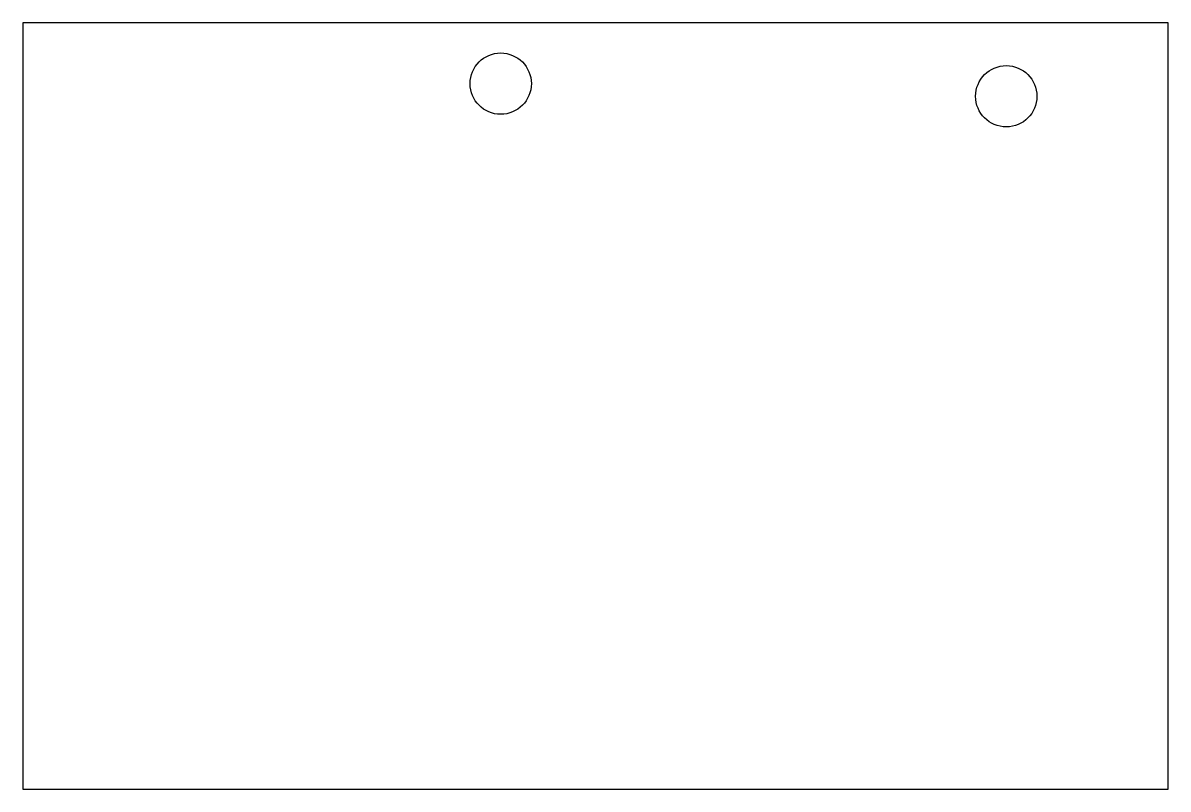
# Model space of a CAD drawing. Header units: millimetres. Extents: x 0 to 906, y 0 to 606.
import ezdxf

# ---------------------------------------------------------------- set-up
doc = ezdxf.new("R2010")
doc.units = ezdxf.units.MM
doc.layers.add('CUT_HOLES', color=7, linetype='Continuous')
doc.layers.add('CUT_OUTER', color=7, linetype='Continuous')

msp = doc.modelspace()

# ---------------------------------------------------------------- linework, layer by layer
at = {"layer": 'CUT_HOLES'}
for centre in [(378.048, 558.048), (778.048, 548.048)]:
    msp.add_circle(centre, 24.25, dxfattribs=at)
at = {"layer": 'CUT_OUTER'}
msp.add_lwpolyline([(0, 0), (906.096, 0), (906.096, 606.096), (0, 606.096)], close=True, dxfattribs=at)

doc.saveas('drawing.dxf')
